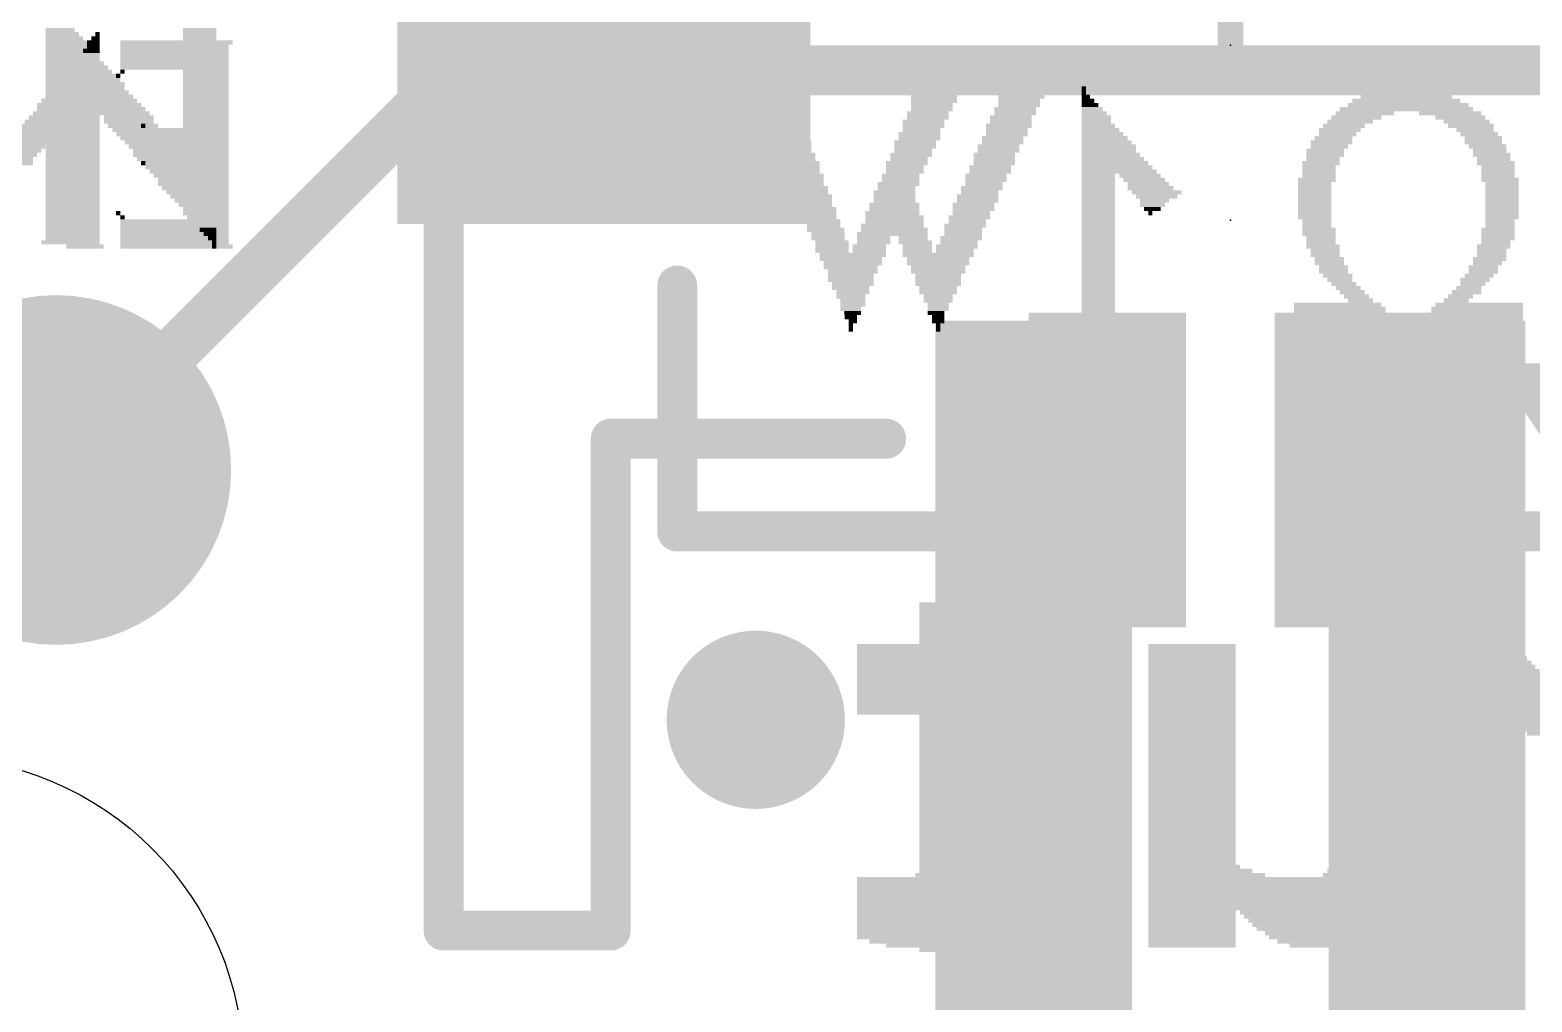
# Model space of a CAD drawing. Extents: x -8.6 to 58.7, y -9 to 29.5.
# Drawn here: x 3.68 to 11.31, y 13.04 to 17.98 of the extents above; entities that cross this region are included whole.
import ezdxf

# ---------------------------------------------------------------- set-up
doc = ezdxf.new("R2010")
doc.units = 0
for name, color, linetype in [('1', 12, 'CONTINUOUS'), ('16', 5, 'CONTINUOUS'), ('17', 110, 'CONTINUOUS'), ('18', 110, 'CONTINUOUS'), ('20', 4, 'CONTINUOUS'), ('200', 132, 'CONTINUOUS'), ('201', 6, 'CONTINUOUS'), ('21', 40, 'CONTINUOUS'), ('23', 53, 'CONTINUOUS'), ('47', 253, 'CONTINUOUS')]:
    doc.layers.add(name, color=color, linetype=linetype)

# ---------------------------------------------------------------- blocks, each defined once
blk = doc.blocks.new('ROUNDP')
at = {"const_width": 0.5}
blk.add_lwpolyline([(0, -0.25, 1), (0, 0.25, 1), (0, -0.25)], format="xyb", dxfattribs=at)
blk = doc.blocks.new('RECT')
blk.add_solid([(-0.5, -0.5), (0.5, -0.5), (-0.5, 0.5), (0.5, 0.5)])
blk = doc.blocks.new('ROUNDV')
at = {"const_width": 0.5}
blk.add_lwpolyline([(0, -0.25, 1), (0, 0.25, 1), (0, -0.25)], format="xyb", dxfattribs=at)

msp = doc.modelspace()

# ---------------------------------------------------------------- linework, layer by layer
at = {"layer": '1', "const_width": 0.4064}
for points in [[(8.779, 15.373), (9.154, 15.748)], [(10.779, 15.373), (10.404, 15.748)], [(8.779, 14.207), (8.779, 15.373)], [(10.779, 14.207), (10.779, 15.373)], [(8.779, 12.462), (8.779, 14.207)], [(10.795, 14.191), (10.779, 14.207)], [(10.795, 12.319), (10.795, 14.191)]]:
    msp.add_lwpolyline(points, dxfattribs=at)
at = {"layer": '1', "const_width": 0.2032}
for points in [[(9.2258, 15.6762, 1), (9.0822, 15.8198)], [(10.4758, 15.8198, 1), (10.3322, 15.6762)], [(8.8806, 15.373, 1), (8.6774, 15.373)], [(8.7072, 15.4448, 1), (8.8508, 15.3012)], [(10.8806, 15.373, 1), (10.6774, 15.373)], [(10.7072, 15.3012, 1), (10.8508, 15.4448)], [(8.8806, 14.207, 1), (8.6774, 14.207)], [(10.8508, 14.2788, 1), (10.7072, 14.1352)], [(10.8966, 14.191, 1), (10.6934, 14.191)], [(10.7232, 14.1192, 1), (10.8668, 14.2628)], [(8.6774, 14.207, 1), (8.8806, 14.207)], [(10.6774, 14.207, 1), (10.8806, 14.207)]]:
    msp.add_lwpolyline(points, format="xyb", dxfattribs=at)
at = {"layer": '16', "const_width": 0.254}
for points in [[(3.81, 15.748), (5.842, 17.78)], [(5.842, 17.78), (19.05, 17.78)]]:
    msp.add_lwpolyline(points, dxfattribs=at)
at = {"layer": '16', "const_width": 0.127}
for points in [[(5.842, 17.8435, 1), (5.842, 17.7165)], [(5.8869, 17.7351, 1), (5.7971, 17.8249)], [(3.7651, 15.7929, 1), (3.8549, 15.7031)]]:
    msp.add_lwpolyline(points, format="xyb", dxfattribs=at)
at = {"layer": '20'}
msp.add_circle((3.175, 12.7), 1.5875, dxfattribs=at)
at = {"layer": '21'}
for points, const_width in [([(5.779, 13.407), (5.779, 17.407)], 0.2032), ([(6.9665, 16.6855), (6.9665, 15.4354)], 0.2032), ([(11.23, 16.226), (11.738, 16.226)], 0.127), ([(11.484, 15.845), (11.23, 16.226)], 0.127), ([(11.2947, 16.129), (11.6733, 16.129)], 0.127), ([(8.029, 15.907), (6.629, 15.907)], 0.2032), ([(6.629, 15.907), (6.629, 13.407)], 0.2032), ([(6.9665, 15.4354), (8.529, 15.4354)], 0.2032), ([(11.029, 15.4354), (12.5915, 15.4354)], 0.2032), ([(6.629, 13.407), (5.779, 13.407)], 0.2032)]:
    msp.add_lwpolyline(points, dxfattribs=dict(at, const_width=const_width))
for points, const_width in [([(5.8298, 17.407, 1), (5.7282, 17.407)], 0.1016), ([(7.0173, 16.6855, 1), (6.9157, 16.6855)], 0.1016), ([(11.2564, 16.2436, 1), (11.2036, 16.2084)], 0.0635), ([(11.23, 16.2577, 1), (11.23, 16.1943)], 0.0635), ([(11.2947, 16.1608, 1), (11.2947, 16.0973)], 0.0635), ([(6.629, 15.9578, 1), (6.629, 15.8562)], 0.1016), ([(6.6798, 15.907, 1), (6.5782, 15.907)], 0.1016), ([(8.029, 15.8562, 1), (8.029, 15.9578)], 0.1016), ([(6.9665, 15.4862, 1), (6.9665, 15.3846)], 0.1016), ([(8.529, 15.3846, 1), (8.529, 15.4862)], 0.1016), ([(11.029, 15.4862, 1), (11.029, 15.3846)], 0.1016), ([(6.9157, 15.4354, 1), (7.0173, 15.4354)], 0.1016), ([(5.779, 13.4578, 1), (5.779, 13.3562)], 0.1016), ([(5.7282, 13.407, 1), (5.8298, 13.407)], 0.1016), ([(6.5782, 13.407, 1), (6.6798, 13.407)], 0.1016), ([(6.629, 13.3562, 1), (6.629, 13.4578)], 0.1016)]:
    msp.add_lwpolyline(points, format="xyb", dxfattribs=dict(at, const_width=const_width))
at = {"layer": '23'}
for p in [(9.779, 17.907), (9.779, 17.018)]:
    msp.add_point(p, dxfattribs=at)
at = {"layer": '47', "const_width": 0.13}
msp.add_lwpolyline([(9.779, 17.907), (9.779, 25.826)], dxfattribs=at)
at = {"layer": '47', "const_width": 0.065}
msp.add_lwpolyline([(9.7465, 17.907, 1), (9.8115, 17.907)], format="xyb", dxfattribs=at)

# ---------------------------------------------------------------- block references
at = {"layer": '1'}
for p, xscale, yscale, rotation in [((6.379, 19.407), 3.4, 1.6, 90), ((6.594, 18.498), 3, 2.1, 270), ((9.154, 15.748), 0.8, 1.6, 180), ((10.404, 15.748), 0.8, 1.6, 180)]:
    msp.add_blockref('RECT', p, dxfattribs=dict(at, xscale=xscale, yscale=yscale, rotation=rotation))
at = {"layer": '1', "yscale": 4.6}
for p in [(8.779, 14.207), (10.779, 14.207)]:
    msp.add_blockref('RECT', p, dxfattribs=at)
at = {"layer": '17', "xscale": 1.778, "yscale": 1.778, "rotation": 270}
msp.add_blockref('ROUNDP', (3.81, 15.748), dxfattribs=at)
msp.add_blockref('ROUNDP', (3.81, 15.748), dxfattribs=at)
at = {"layer": '18', "xscale": 0.9064, "yscale": 0.9064}
msp.add_blockref('ROUNDV', (7.366, 14.478), dxfattribs=at)
msp.add_blockref('ROUNDV', (7.366, 14.478), dxfattribs=at)
at = {"layer": '200', "yscale": 0.0212}
for p, xscale in [((3.8296, 17.9845), 0.1481), ((3.8402, 17.9633), 0.1693), ((3.8508, 17.9422), 0.1904), ((4.5384, 17.9845), 0.1693), ((4.5384, 17.9633), 0.1693), ((4.5384, 17.9422), 0.1693), ((3.8825, 17.8787), 0.2539), ((3.8825, 17.8575), 0.2539), ((3.8614, 17.921), 0.2116), ((3.872, 17.8998), 0.2327), ((4.5384, 17.921), 0.1693), ((4.5384, 17.8998), 0.1693), ((4.5384, 17.8787), 0.1693), ((4.5384, 17.8575), 0.1693), ((3.8931, 17.8364), 0.2751), ((3.9037, 17.8152), 0.2962), ((3.9143, 17.794), 0.3174), ((4.5384, 17.8364), 0.1693), ((4.5384, 17.8152), 0.1693), ((4.5384, 17.794), 0.1693), ((3.9248, 17.7729), 0.3385), ((3.9354, 17.7517), 0.3597), ((3.946, 17.7306), 0.3808), ((3.9566, 17.7094), 0.402), ((4.5384, 17.7729), 0.1693), ((4.5384, 17.7517), 0.1693), ((4.5384, 17.7306), 0.1693), ((4.5384, 17.7094), 0.1693), ((3.8402, 17.6459), 0.1693), ((3.9566, 17.6883), 0.402), ((3.9672, 17.6671), 0.4232), ((4.073, 17.6459), 0.2539), ((4.5384, 17.6883), 0.1693), ((4.5384, 17.6671), 0.1693), ((4.5384, 17.6459), 0.1693), ((3.8402, 17.6248), 0.1693), ((3.8402, 17.6036), 0.1693), ((3.8402, 17.5825), 0.1693), ((3.8402, 17.5613), 0.1693), ((4.0941, 17.6248), 0.2539), ((4.1153, 17.6036), 0.2539), ((4.1364, 17.5825), 0.2539), ((4.1576, 17.5613), 0.2539), ((4.5384, 17.6248), 0.1693), ((4.5384, 17.6036), 0.1693), ((4.5384, 17.5825), 0.1693), ((4.5384, 17.5613), 0.1693), ((3.8402, 17.5401), 0.1693), ((3.8402, 17.519), 0.1693), ((3.8402, 17.4978), 0.1693), ((3.8402, 17.4767), 0.1693), ((4.1787, 17.5401), 0.2539), ((4.1787, 17.519), 0.2539), ((4.1999, 17.4978), 0.2539), ((4.2211, 17.4767), 0.2539), ((4.5384, 17.5401), 0.1693), ((4.5384, 17.519), 0.1693), ((4.5384, 17.4978), 0.1693), ((4.5384, 17.4767), 0.1693), ((3.8402, 17.4555), 0.1693), ((3.8402, 17.4344), 0.1693), ((3.8402, 17.4132), 0.1693), ((4.2422, 17.4555), 0.2539), ((4.2634, 17.4344), 0.2539), ((4.2845, 17.4132), 0.2539), ((4.5384, 17.4555), 0.1693), ((4.5384, 17.4344), 0.1693), ((4.5384, 17.4132), 0.1693), ((3.8402, 17.392), 0.1693), ((3.8402, 17.3709), 0.1693), ((3.8402, 17.3497), 0.1693), ((3.8402, 17.3286), 0.1693), ((4.3057, 17.392), 0.2539), ((4.4115, 17.3497), 0.4232), ((4.3163, 17.3709), 0.2327), ((4.4221, 17.3286), 0.402), ((4.5384, 17.392), 0.1693), ((4.5384, 17.3709), 0.1693), ((3.8402, 17.3074), 0.1693), ((3.8402, 17.2862), 0.1693), ((3.8402, 17.2651), 0.1693), ((4.4326, 17.3074), 0.3808), ((4.4432, 17.2862), 0.3597), ((4.4538, 17.2651), 0.3385), ((3.8402, 17.2439), 0.1693), ((3.8402, 17.2228), 0.1693), ((3.8402, 17.2016), 0.1693), ((3.8402, 17.1805), 0.1693), ((4.4644, 17.2439), 0.3174), ((4.475, 17.2228), 0.2962), ((4.475, 17.2016), 0.2962), ((4.4855, 17.1805), 0.2751), ((3.8402, 17.1593), 0.1693), ((3.8402, 17.1381), 0.1693), ((3.8402, 17.117), 0.1693), ((3.8402, 17.0958), 0.1693), ((4.4961, 17.1593), 0.2539), ((4.5067, 17.1381), 0.2327), ((4.5173, 17.117), 0.2116), ((4.5279, 17.0958), 0.1904), ((3.8402, 17.0747), 0.1693), ((3.8402, 17.0535), 0.1693), ((3.8402, 17.0324), 0.1693), ((4.5384, 17.0747), 0.1693), ((4.5384, 17.0535), 0.1693), ((4.549, 17.0324), 0.1481), ((3.8402, 17.0112), 0.1693), ((3.8402, 16.99), 0.1693), ((3.8402, 16.9689), 0.1693), ((3.8402, 16.9477), 0.1693), ((4.5596, 17.0112), 0.1269), ((4.5702, 16.99), 0.1058), ((4.5808, 16.9689), 0.0846), ((4.5913, 16.9477), 0.0635), ((3.8508, 16.9054), 0.2327), ((3.8402, 16.9266), 0.1693), ((4.6019, 16.9266), 0.0423), ((4.6125, 16.9054), 0.0212), ((4.6125, 16.8842), 0.0212)]:
    msp.add_blockref('RECT', p, dxfattribs=dict(at, xscale=xscale))
at = {"layer": '201', "yscale": 0.0212, "rotation": 180}
for p, xscale in [((4.0086, 17.9422), 0.0423), ((4.0192, 17.9633), 0.0212), ((3.9769, 17.8575), 0.1058), ((3.9875, 17.8787), 0.0846), ((3.9981, 17.921), 0.0635), ((3.9981, 17.8998), 0.0635), ((4.4212, 17.921), 0.5713), ((4.4106, 17.8998), 0.5501), ((4.4106, 17.8787), 0.5501), ((4.4106, 17.8575), 0.5501), ((3.9557, 17.8152), 0.1481), ((3.9557, 17.794), 0.1481), ((3.9663, 17.8364), 0.127), ((4.4106, 17.8364), 0.5501), ((4.4106, 17.8152), 0.5501), ((4.4106, 17.794), 0.5501), ((3.9134, 17.7094), 0.2327), ((3.924, 17.7306), 0.2116), ((3.9346, 17.7517), 0.1904), ((3.9452, 17.7729), 0.1693), ((4.125, 17.7517), 0.0212), ((4.1462, 17.7729), 0.0212), ((4.6117, 17.7729), 0.1481), ((4.6117, 17.7517), 0.1481), ((4.6117, 17.7306), 0.1481), ((4.6117, 17.7094), 0.1481), ((3.8923, 17.6459), 0.2751), ((3.9029, 17.6671), 0.2539), ((3.9134, 17.6883), 0.2327), ((4.6117, 17.6883), 0.1481), ((4.6117, 17.6671), 0.1481), ((4.6117, 17.6459), 0.1481), ((7.4468, 17.6671), 0.2751), ((7.4469, 17.6459), 0.2327), ((8.2826, 17.6671), 0.2962), ((8.272, 17.6459), 0.2327), ((8.7163, 17.6671), 0.2751), ((8.7163, 17.6459), 0.2327), ((9.0337, 17.6883), 0.0212), ((9.0337, 17.6671), 0.0212), ((9.0443, 17.6459), 0.0423), ((10.6735, 17.6459), 0.4655), ((10.6735, 17.6671), 0.3385), ((10.6841, 17.6883), 0.1058), ((3.8605, 17.5613), 0.3385), ((3.8711, 17.6036), 0.3174), ((3.8711, 17.5825), 0.3174), ((3.8817, 17.6248), 0.2962), ((4.6117, 17.6248), 0.1481), ((4.6117, 17.6036), 0.1481), ((4.6117, 17.5825), 0.1481), ((4.6117, 17.5613), 0.1481), ((7.4574, 17.6248), 0.2116), ((7.4574, 17.6036), 0.2116), ((7.4786, 17.5825), 0.2116), ((7.4786, 17.5613), 0.2116), ((8.2403, 17.5613), 0.2116), ((8.272, 17.6248), 0.2327), ((8.2614, 17.6036), 0.2116), ((8.2614, 17.5825), 0.2116), ((8.6846, 17.5825), 0.2116), ((8.6846, 17.5613), 0.2116), ((8.7058, 17.6248), 0.2116), ((8.7058, 17.6036), 0.2116), ((9.0549, 17.6248), 0.0635), ((9.076, 17.5825), 0.1058), ((9.0866, 17.5613), 0.127), ((9.0655, 17.6036), 0.0846), ((10.4619, 17.5613), 0.2962), ((10.6735, 17.5825), 0.6771), ((10.6841, 17.6036), 0.6136), ((10.6735, 17.6248), 0.5501), ((10.8956, 17.5613), 0.3174), ((3.7124, 17.4767), 0.2116), ((3.7336, 17.4978), 0.2116), ((3.7547, 17.519), 0.2116), ((3.7653, 17.5401), 0.1904), ((3.9557, 17.5401), 0.1481), ((3.9557, 17.519), 0.1481), ((3.9557, 17.4978), 0.1481), ((3.9557, 17.4767), 0.1481), ((4.252, 17.4978), 0.0212), ((4.4741, 17.4767), 0.4232), ((4.6117, 17.5401), 0.1481), ((4.6117, 17.519), 0.1481), ((4.6117, 17.4978), 0.1481), ((7.4997, 17.519), 0.2116), ((7.4892, 17.5401), 0.1904), ((7.5103, 17.4978), 0.1904), ((7.5209, 17.4767), 0.2116), ((8.2191, 17.519), 0.2116), ((8.2191, 17.4978), 0.2116), ((8.2085, 17.4767), 0.1904), ((8.2403, 17.5401), 0.2116), ((8.6423, 17.4767), 0.2116), ((8.6529, 17.4978), 0.2327), ((8.6634, 17.5401), 0.2116), ((8.6634, 17.519), 0.2116), ((9.1078, 17.4978), 0.1693), ((9.1183, 17.4767), 0.1904), ((9.0972, 17.5401), 0.1481), ((9.0972, 17.519), 0.1481), ((10.3349, 17.4767), 0.2116), ((10.3561, 17.4978), 0.2116), ((10.3878, 17.519), 0.2327), ((10.4196, 17.5401), 0.2539), ((10.9485, 17.5401), 0.2539), ((10.9803, 17.519), 0.2327), ((11.0014, 17.4978), 0.2327), ((11.0226, 17.4767), 0.1904), ((3.6701, 17.4132), 0.2116), ((3.6807, 17.4344), 0.1904), ((3.7018, 17.4555), 0.1904), ((3.9557, 17.4555), 0.1481), ((3.9557, 17.4344), 0.1481), ((3.9557, 17.4132), 0.1481), ((4.4741, 17.4555), 0.4232), ((4.4741, 17.4344), 0.4232), ((4.4741, 17.4132), 0.4232), ((7.5315, 17.4555), 0.1904), ((7.5315, 17.4344), 0.1904), ((7.5421, 17.4132), 0.2116), ((8.1768, 17.4132), 0.2116), ((8.198, 17.4555), 0.2116), ((8.198, 17.4344), 0.2116), ((8.6211, 17.4344), 0.2116), ((8.6211, 17.4132), 0.2116), ((8.6423, 17.4555), 0.2116), ((9.1289, 17.4555), 0.2116), ((9.1395, 17.4344), 0.2327), ((9.1501, 17.4132), 0.2539), ((10.2926, 17.4132), 0.2116), ((10.3032, 17.4344), 0.1904), ((10.3244, 17.4555), 0.1904), ((11.0437, 17.4555), 0.1904), ((11.0649, 17.4344), 0.1904), ((11.0649, 17.4132), 0.1904), ((3.5961, 17.3286), 0.1904), ((3.6278, 17.3709), 0.2116), ((3.6172, 17.3497), 0.1904), ((3.649, 17.392), 0.2116), ((3.9557, 17.392), 0.1481), ((3.9557, 17.3709), 0.1481), ((3.9557, 17.3497), 0.1481), ((3.9557, 17.3286), 0.1481), ((4.4741, 17.392), 0.4232), ((4.4741, 17.3709), 0.4232), ((4.4741, 17.3497), 0.4232), ((4.4741, 17.3286), 0.4232), ((7.5526, 17.392), 0.1904), ((7.5526, 17.3709), 0.1904), ((7.5738, 17.3497), 0.1904), ((7.5738, 17.3286), 0.1904), ((8.1556, 17.3497), 0.2116), ((8.1451, 17.3286), 0.1904), ((8.1768, 17.392), 0.2116), ((8.1662, 17.3709), 0.1904), ((8.5788, 17.3497), 0.2116), ((8.5788, 17.3286), 0.2116), ((8.6, 17.392), 0.2116), ((8.6, 17.3709), 0.2116), ((9.1712, 17.3497), 0.2962), ((9.1818, 17.3286), 0.3174), ((9.1607, 17.392), 0.2751), ((9.1607, 17.3709), 0.2751), ((10.2503, 17.3286), 0.1693), ((10.2609, 17.3709), 0.1904), ((10.2609, 17.3497), 0.1904), ((10.282, 17.392), 0.1904), ((11.0861, 17.392), 0.1904), ((11.0966, 17.3709), 0.1693), ((11.1072, 17.3497), 0.1904), ((11.1178, 17.3286), 0.1693), ((3.5855, 17.3074), 0.2116), ((3.9557, 17.3074), 0.1481), ((3.9557, 17.2862), 0.1481), ((3.9557, 17.2651), 0.1481), ((4.252, 17.3074), 0.0212), ((4.6117, 17.3074), 0.1481), ((4.6117, 17.2862), 0.1481), ((4.6117, 17.2651), 0.1481), ((7.5844, 17.3074), 0.2116), ((7.595, 17.2862), 0.1904), ((7.595, 17.2651), 0.1904), ((8.1345, 17.3074), 0.2116), ((8.1239, 17.2862), 0.1904), ((8.1239, 17.2651), 0.1904), ((8.5577, 17.2862), 0.2116), ((8.5577, 17.2651), 0.2116), ((8.5788, 17.3074), 0.2116), ((9.1924, 17.3074), 0.3385), ((9.203, 17.2862), 0.3597), ((9.2136, 17.2651), 0.3808), ((10.2397, 17.3074), 0.1904), ((10.2292, 17.2862), 0.1693), ((10.2292, 17.2651), 0.1693), ((11.1284, 17.3074), 0.1904), ((11.139, 17.2862), 0.1693), ((11.139, 17.2651), 0.1693), ((3.9557, 17.2439), 0.1481), ((3.9557, 17.2228), 0.1481), ((3.9557, 17.2016), 0.1481), ((3.9557, 17.1805), 0.1481), ((4.6117, 17.2439), 0.1481), ((4.6117, 17.2228), 0.1481), ((4.6117, 17.2016), 0.1481), ((4.6117, 17.1805), 0.1481), ((7.6161, 17.2439), 0.1904), ((7.6161, 17.2228), 0.1904), ((7.6267, 17.2016), 0.1693), ((7.6373, 17.1805), 0.1904), ((8.0922, 17.2016), 0.2116), ((8.0816, 17.1805), 0.1904), ((8.1028, 17.2439), 0.1904), ((8.1028, 17.2228), 0.1904), ((8.5153, 17.1805), 0.2116), ((8.5365, 17.2439), 0.2116), ((8.5365, 17.2228), 0.2116), ((8.5259, 17.2016), 0.1904), ((9.1078, 17.2439), 0.1693), ((9.1078, 17.2228), 0.1693), ((9.1078, 17.2016), 0.1693), ((9.1078, 17.1805), 0.1693), ((9.3194, 17.2439), 0.2116), ((9.3405, 17.2228), 0.2116), ((9.3722, 17.1805), 0.2327), ((9.3617, 17.2016), 0.2116), ((10.2186, 17.2228), 0.1904), ((10.208, 17.2016), 0.1693), ((10.208, 17.1805), 0.1693), ((10.2292, 17.2439), 0.1693), ((11.139, 17.2439), 0.1693), ((11.1495, 17.2228), 0.1904), ((11.1601, 17.2016), 0.1693), ((11.1601, 17.1805), 0.1693), ((3.9557, 17.1593), 0.1481), ((3.9557, 17.1381), 0.1481), ((3.9557, 17.117), 0.1481), ((3.9557, 17.0958), 0.1481), ((4.6117, 17.1593), 0.1481), ((4.6117, 17.1381), 0.1481), ((4.6117, 17.117), 0.1481), ((4.6117, 17.0958), 0.1481), ((7.6373, 17.1593), 0.1904), ((7.6584, 17.1381), 0.1904), ((7.6584, 17.117), 0.1904), ((7.669, 17.0958), 0.1693), ((8.071, 17.0958), 0.2539), ((8.071, 17.1593), 0.2116), ((8.071, 17.1381), 0.2116), ((8.071, 17.117), 0.2116), ((8.473, 17.0958), 0.2116), ((8.4942, 17.1381), 0.2116), ((8.4942, 17.117), 0.2116), ((8.5048, 17.1593), 0.1904), ((9.1078, 17.1593), 0.1693), ((9.1078, 17.1381), 0.1693), ((9.1078, 17.117), 0.1693), ((9.1078, 17.0958), 0.1693), ((9.404, 17.1593), 0.2539), ((9.404, 17.1381), 0.2116), ((9.3934, 17.117), 0.1481), ((9.3828, 17.0958), 0.1269), ((10.208, 17.1593), 0.1693), ((10.208, 17.1381), 0.1693), ((10.208, 17.117), 0.1693), ((10.208, 17.0958), 0.1693), ((11.1601, 17.1593), 0.1693), ((11.1601, 17.1381), 0.1693), ((11.1601, 17.117), 0.1693), ((11.1601, 17.0958), 0.1693), ((3.9557, 17.0747), 0.1481), ((3.9557, 17.0535), 0.1481), ((3.9557, 17.0324), 0.1481), ((4.125, 17.0535), 0.0212), ((4.1462, 17.0324), 0.0212), ((4.6117, 17.0747), 0.1481), ((4.6117, 17.0535), 0.1481), ((4.6117, 17.0324), 0.1481), ((7.6796, 17.0747), 0.1904), ((7.6902, 17.0535), 0.1693), ((7.6902, 17.0324), 0.1693), ((8.0604, 17.0535), 0.2751), ((8.071, 17.0324), 0.2962), ((8.071, 17.0747), 0.2539), ((8.4519, 17.0324), 0.2116), ((8.473, 17.0747), 0.2116), ((8.4624, 17.0535), 0.1904), ((9.1078, 17.0747), 0.1693), ((9.1078, 17.0535), 0.1693), ((9.1078, 17.0324), 0.1693), ((9.3828, 17.0747), 0.0846), ((9.3722, 17.0535), 0.0212), ((10.208, 17.0747), 0.1693), ((10.208, 17.0535), 0.1693), ((10.208, 17.0324), 0.1693), ((11.1601, 17.0747), 0.1693), ((11.1601, 17.0535), 0.1693), ((11.1601, 17.0324), 0.1693), ((3.9557, 17.0112), 0.1481), ((3.9557, 16.99), 0.1481), ((3.9557, 16.9689), 0.1481), ((3.9557, 16.9477), 0.1481), ((4.4106, 17.0112), 0.5501), ((4.4106, 16.99), 0.5501), ((4.4106, 16.9689), 0.5501), ((4.4106, 16.9477), 0.5501), ((7.7007, 17.0112), 0.1904), ((7.7113, 16.99), 0.1693), ((7.7219, 16.9689), 0.1904), ((7.7325, 16.9477), 0.1693), ((8.0604, 16.9477), 0.3597), ((8.0604, 16.99), 0.3174), ((8.071, 16.9689), 0.3385), ((8.071, 17.0112), 0.2962), ((8.4307, 16.99), 0.2116), ((8.4201, 16.9689), 0.1904), ((8.4201, 16.9477), 0.1904), ((8.4413, 17.0112), 0.1904), ((9.1078, 17.0112), 0.1693), ((9.1078, 16.99), 0.1693), ((9.1078, 16.9689), 0.1693), ((9.1078, 16.9477), 0.1693), ((10.2186, 17.0112), 0.1481), ((10.2186, 16.99), 0.1481), ((10.2292, 16.9689), 0.1693), ((10.2292, 16.9477), 0.1693), ((11.139, 16.9689), 0.1693), ((11.139, 16.9477), 0.1693), ((11.1495, 17.0112), 0.1481), ((11.1495, 16.99), 0.1481), ((3.9557, 16.8842), 0.1904), ((3.9557, 16.9266), 0.1481), ((3.9557, 16.9054), 0.1481), ((4.4106, 16.9266), 0.5501), ((4.4106, 16.9054), 0.5501), ((4.4212, 16.8842), 0.5713), ((7.7325, 16.9266), 0.1693), ((7.7536, 16.9054), 0.1693), ((7.7536, 16.8842), 0.1693), ((7.9441, 16.8842), 0.1693), ((7.9652, 16.9266), 0.1693), ((7.9652, 16.9054), 0.1693), ((8.1662, 16.9266), 0.1481), ((8.1768, 16.9054), 0.1693), ((8.1874, 16.8842), 0.1481), ((8.3884, 16.8842), 0.2116), ((8.4095, 16.9266), 0.2116), ((8.399, 16.9054), 0.1904), ((9.1078, 16.9266), 0.1693), ((9.1078, 16.9054), 0.1693), ((9.1078, 16.8842), 0.1693), ((10.2397, 16.9266), 0.1481), ((10.2397, 16.9054), 0.1481), ((10.2503, 16.8842), 0.1693), ((11.1178, 16.8842), 0.1693), ((11.139, 16.9266), 0.1693), ((11.1284, 16.9054), 0.1481), ((7.7536, 16.8631), 0.1693), ((7.8594, 16.8419), 0.3385), ((7.8489, 16.8208), 0.3174), ((7.8594, 16.7996), 0.2962), ((7.9441, 16.8631), 0.1693), ((8.1874, 16.8631), 0.1481), ((8.2932, 16.8419), 0.3597), ((8.2932, 16.8208), 0.3174), ((8.2932, 16.7996), 0.3174), ((8.3778, 16.8631), 0.1904), ((9.1078, 16.8631), 0.1693), ((9.1078, 16.8419), 0.1693), ((9.1078, 16.8208), 0.1693), ((9.1078, 16.7996), 0.1693), ((10.2609, 16.8631), 0.1481), ((10.2609, 16.8419), 0.1481), ((10.282, 16.8208), 0.1481), ((10.282, 16.7996), 0.1481), ((11.0966, 16.8208), 0.1693), ((11.0861, 16.7996), 0.1481), ((11.1072, 16.8631), 0.1481), ((11.1072, 16.8419), 0.1481), ((7.8489, 16.7785), 0.2751), ((7.8594, 16.7573), 0.2539), ((7.8489, 16.7361), 0.2327), ((7.8489, 16.715), 0.2327), ((8.2932, 16.7785), 0.2751), ((8.2932, 16.7573), 0.2751), ((8.2932, 16.7361), 0.2327), ((8.2932, 16.715), 0.2327), ((9.1078, 16.7785), 0.1693), ((9.1078, 16.7573), 0.1693), ((9.1078, 16.7361), 0.1693), ((9.1078, 16.715), 0.1693), ((10.3032, 16.7785), 0.1481), ((10.3032, 16.7573), 0.1481), ((10.3244, 16.7361), 0.1481), ((10.3349, 16.715), 0.1269), ((11.0226, 16.715), 0.1481), ((11.0437, 16.7361), 0.1481), ((11.0649, 16.7785), 0.1481), ((11.0649, 16.7573), 0.1481), ((7.8594, 16.6938), 0.2116), ((7.8489, 16.6727), 0.1904), ((7.8594, 16.6515), 0.1693), ((8.2932, 16.6938), 0.2327), ((8.2932, 16.6727), 0.1904), ((8.2932, 16.6515), 0.1904), ((9.1078, 16.6938), 0.1693), ((9.1078, 16.6727), 0.1693), ((9.1078, 16.6515), 0.1693), ((10.3561, 16.6938), 0.127), ((10.3773, 16.6727), 0.127), ((10.3984, 16.6515), 0.1269), ((10.9803, 16.6515), 0.1481), ((10.9908, 16.6727), 0.127), ((11.012, 16.6938), 0.1269), ((7.8489, 16.6303), 0.1481), ((7.8594, 16.6092), 0.1269), ((7.8594, 16.588), 0.1269), ((7.8489, 16.5669), 0.1058), ((8.2932, 16.6303), 0.1481), ((8.2932, 16.6092), 0.1481), ((8.2932, 16.588), 0.1058), ((8.2932, 16.5669), 0.1058), ((9.1078, 16.6303), 0.1693), ((9.1078, 16.6092), 0.1693), ((9.1078, 16.588), 0.1693), ((9.1078, 16.5669), 0.1693), ((10.3349, 16.5669), 0.4655), ((10.3244, 16.588), 0.4443), ((10.4196, 16.6303), 0.127), ((10.4407, 16.6092), 0.127), ((11.0332, 16.5669), 0.4655), ((11.0437, 16.588), 0.4443), ((10.9274, 16.6092), 0.127), ((10.9485, 16.6303), 0.127), ((7.8594, 16.5457), 0.0846), ((7.8489, 16.5246), 0.0635), ((7.8594, 16.5034), 0.0423), ((7.8489, 16.4822), 0.0212), ((8.2826, 16.5457), 0.0846), ((8.2932, 16.5246), 0.0635), ((8.2932, 16.5034), 0.0635), ((8.2932, 16.4822), 0.0212), ((9.1078, 16.4822), 0.2539), ((9.1078, 16.5457), 0.1693), ((9.1078, 16.5246), 0.1693), ((9.1078, 16.5034), 0.1693), ((10.3349, 16.5457), 0.4655), ((10.3349, 16.5246), 0.4655), ((10.3349, 16.5034), 0.4655), ((10.3349, 16.4822), 0.4655), ((11.0332, 16.5457), 0.4655), ((11.0332, 16.5246), 0.4655), ((11.0332, 16.5034), 0.4655), ((11.0332, 16.4822), 0.4655), ((7.8489, 16.4611), 0.0212), ((8.2932, 16.4611), 0.0212), ((9.0126, 15.382), 0.4443), ((9.0126, 15.3609), 0.4443), ((9.0126, 15.3397), 0.4443), ((9.0126, 15.3185), 0.4443), ((9.0126, 15.2974), 0.4443), ((9.0126, 15.2762), 0.4443), ((9.0126, 15.2551), 0.4443), ((9.0126, 15.2339), 0.4443), ((9.0126, 15.2127), 0.4443), ((9.0126, 15.1916), 0.4443), ((9.0126, 15.1704), 0.4443), ((9.0126, 15.1493), 0.4443), ((9.0126, 15.1281), 0.4443), ((8.4201, 15.0646), 0.4443), ((8.4201, 15.0435), 0.4443), ((9.0126, 15.107), 0.4443), ((9.0126, 15.0858), 0.4443), ((9.0126, 15.0646), 0.4443), ((8.4201, 15.0223), 0.4443), ((8.4201, 15.0012), 0.4443), ((8.4201, 14.98), 0.4443), ((8.4201, 14.9588), 0.4443), ((8.4201, 14.9377), 0.4443), ((8.4201, 14.9165), 0.4443), ((8.4201, 14.8954), 0.4443), ((8.2614, 14.8531), 0.7617), ((8.2614, 14.8319), 0.7617), ((8.2614, 14.8107), 0.7617), ((8.4201, 14.8742), 0.4443), ((9.0126, 14.8531), 0.4443), ((9.0126, 14.8319), 0.4443), ((9.0126, 14.8107), 0.4443), ((9.5838, 14.8531), 0.4443), ((9.5838, 14.8319), 0.4443), ((9.5838, 14.8107), 0.4443), ((10.5359, 14.8531), 0.4443), ((10.5359, 14.8319), 0.4443), ((10.5359, 14.8107), 0.4443), ((11.0437, 14.8531), 0.2751), ((11.0649, 14.8319), 0.3174), ((11.0755, 14.8107), 0.3385), ((8.2614, 14.7896), 0.7617), ((8.2614, 14.7684), 0.7617), ((8.2614, 14.7473), 0.7617), ((8.2614, 14.7261), 0.7617), ((9.0126, 14.7896), 0.4443), ((9.0126, 14.7684), 0.4443), ((9.0126, 14.7473), 0.4443), ((9.0126, 14.7261), 0.4443), ((9.5838, 14.7896), 0.4443), ((9.5838, 14.7684), 0.4443), ((9.5838, 14.7473), 0.4443), ((9.5838, 14.7261), 0.4443), ((10.5359, 14.7896), 0.4443), ((10.5359, 14.7684), 0.4443), ((10.5359, 14.7473), 0.4443), ((10.5359, 14.7261), 0.4443), ((11.0966, 14.7896), 0.3809), ((11.1072, 14.7684), 0.402), ((11.1178, 14.7473), 0.4232), ((11.1284, 14.7261), 0.4443), ((8.2614, 14.7049), 0.7617), ((8.2614, 14.6838), 0.7617), ((8.2614, 14.6626), 0.7617), ((9.0126, 14.7049), 0.4443), ((9.0126, 14.6838), 0.4443), ((9.0126, 14.6626), 0.4443), ((9.5838, 14.7049), 0.4443), ((9.5838, 14.6838), 0.4443), ((9.5838, 14.6626), 0.4443), ((10.5359, 14.7049), 0.4443), ((10.5359, 14.6838), 0.4443), ((10.5359, 14.6626), 0.4443), ((11.139, 14.7049), 0.4655), ((11.1495, 14.6838), 0.4866), ((11.3823, 14.6626), 0.9521), ((8.2614, 14.6415), 0.7617), ((8.2614, 14.6203), 0.7617), ((8.2614, 14.5992), 0.7617), ((8.2614, 14.578), 0.7617), ((9.0126, 14.6415), 0.4443), ((9.0126, 14.6203), 0.4443), ((9.0126, 14.5992), 0.4443), ((9.0126, 14.578), 0.4443), ((9.5838, 14.6415), 0.4443), ((9.5838, 14.6203), 0.4443), ((9.5838, 14.5992), 0.4443), ((9.5838, 14.578), 0.4443), ((10.5359, 14.6415), 0.4443), ((10.5359, 14.6203), 0.4443), ((10.5359, 14.5992), 0.4443), ((10.5359, 14.578), 0.4443), ((11.3823, 14.6415), 0.9521), ((11.3823, 14.6203), 0.9521), ((11.3823, 14.5992), 0.9521), ((11.3823, 14.578), 0.9521), ((8.2614, 14.5568), 0.7617), ((8.2614, 14.5357), 0.7617), ((8.2614, 14.5145), 0.7617), ((9.0126, 14.5568), 0.4443), ((9.0126, 14.5357), 0.4443), ((9.0126, 14.5145), 0.4443), ((9.5838, 14.5568), 0.4443), ((9.5838, 14.5357), 0.4443), ((9.5838, 14.5145), 0.4443), ((10.5359, 14.5568), 0.4443), ((10.5359, 14.5357), 0.4443), ((10.5359, 14.5145), 0.4443), ((11.3823, 14.5568), 0.9521), ((11.3823, 14.5357), 0.9521), ((11.3823, 14.5145), 0.9521), ((8.4201, 14.4934), 0.4443), ((8.4201, 14.4722), 0.4443), ((8.4201, 14.4511), 0.4443), ((8.4201, 14.4299), 0.4443), ((9.0126, 14.4934), 0.4443), ((9.0126, 14.4722), 0.4443), ((9.0126, 14.4511), 0.4443), ((9.0126, 14.4299), 0.4443), ((9.5838, 14.4934), 0.4443), ((9.5838, 14.4722), 0.4443), ((9.5838, 14.4511), 0.4443), ((9.5838, 14.4299), 0.4443), ((10.5359, 14.4934), 0.4443), ((10.5359, 14.4722), 0.4443), ((10.5359, 14.4511), 0.4443), ((10.5359, 14.4299), 0.4443), ((11.3823, 14.4934), 0.9521), ((11.3823, 14.4722), 0.9521), ((11.3823, 14.4511), 0.9521), ((11.3823, 14.4299), 0.9521), ((8.4201, 14.4087), 0.4443), ((8.4201, 14.3876), 0.4443), ((8.4201, 14.3664), 0.4443), ((8.4201, 14.3453), 0.4443), ((9.0126, 14.4087), 0.4443), ((9.0126, 14.3876), 0.4443), ((9.0126, 14.3664), 0.4443), ((9.0126, 14.3453), 0.4443), ((9.5838, 14.4087), 0.4443), ((9.5838, 14.3876), 0.4443), ((9.5838, 14.3664), 0.4443), ((9.5838, 14.3453), 0.4443), ((10.5359, 14.4087), 0.4443), ((10.5359, 14.3876), 0.4443), ((10.5359, 14.3664), 0.4443), ((10.5359, 14.3453), 0.4443), ((11.5727, 14.4087), 0.5713), ((8.4201, 14.3241), 0.4443), ((8.4201, 14.3029), 0.4443), ((8.4201, 14.2818), 0.4443), ((9.0126, 14.3241), 0.4443), ((9.0126, 14.3029), 0.4443), ((9.0126, 14.2818), 0.4443), ((9.5838, 14.3241), 0.4443), ((9.5838, 14.3029), 0.4443), ((9.5838, 14.2818), 0.4443), ((10.5359, 14.3241), 0.4443), ((10.5359, 14.3029), 0.4443), ((10.5359, 14.2818), 0.4443), ((8.4201, 14.2606), 0.4443), ((8.4201, 14.2395), 0.4443), ((8.4201, 14.2183), 0.4443), ((8.4201, 14.1972), 0.4443), ((9.0126, 14.2606), 0.4443), ((9.0126, 14.2395), 0.4443), ((9.0126, 14.2183), 0.4443), ((9.0126, 14.1972), 0.4443), ((9.5838, 14.2606), 0.4443), ((9.5838, 14.2395), 0.4443), ((9.5838, 14.2183), 0.4443), ((9.5838, 14.1972), 0.4443), ((10.5359, 14.2606), 0.4443), ((10.5359, 14.2395), 0.4443), ((10.5359, 14.2183), 0.4443), ((10.5359, 14.1972), 0.4443), ((8.4201, 14.176), 0.4443), ((8.4201, 14.1548), 0.4443), ((8.4201, 14.1337), 0.4443), ((9.0126, 14.176), 0.4443), ((9.0126, 14.1548), 0.4443), ((9.0126, 14.1337), 0.4443), ((9.5838, 14.176), 0.4443), ((9.5838, 14.1548), 0.4443), ((9.5838, 14.1337), 0.4443), ((10.5359, 14.176), 0.4443), ((10.5359, 14.1548), 0.4443), ((10.5359, 14.1337), 0.4443), ((8.4201, 14.1125), 0.4443), ((8.4201, 14.0914), 0.4443), ((8.4201, 14.0702), 0.4443), ((8.4201, 14.049), 0.4443), ((9.0126, 14.1125), 0.4443), ((9.0126, 14.0914), 0.4443), ((9.0126, 14.0702), 0.4443), ((9.0126, 14.049), 0.4443), ((9.5838, 14.1125), 0.4443), ((9.5838, 14.0914), 0.4443), ((9.5838, 14.0702), 0.4443), ((9.5838, 14.049), 0.4443), ((10.5359, 14.1125), 0.4443), ((10.5359, 14.0914), 0.4443), ((10.5359, 14.0702), 0.4443), ((10.5359, 14.049), 0.4443), ((8.4201, 14.0279), 0.4443), ((8.4201, 14.0067), 0.4443), ((8.4201, 13.9856), 0.4443), ((8.4201, 13.9644), 0.4443), ((9.0126, 14.0279), 0.4443), ((9.0126, 14.0067), 0.4443), ((9.0126, 13.9856), 0.4443), ((9.0126, 13.9644), 0.4443), ((9.5838, 14.0279), 0.4443), ((9.5838, 14.0067), 0.4443), ((9.5838, 13.9856), 0.4443), ((9.5838, 13.9644), 0.4443), ((10.5359, 14.0279), 0.4443), ((10.5359, 14.0067), 0.4443), ((10.5359, 13.9856), 0.4443), ((10.5359, 13.9644), 0.4443), ((8.4201, 13.9433), 0.4443), ((8.4201, 13.9221), 0.4443), ((8.4201, 13.9009), 0.4443), ((9.0126, 13.9433), 0.4443), ((9.0126, 13.9221), 0.4443), ((9.0126, 13.9009), 0.4443), ((9.5838, 13.9433), 0.4443), ((9.5838, 13.9221), 0.4443), ((9.5838, 13.9009), 0.4443), ((10.5359, 13.9433), 0.4443), ((10.5359, 13.9221), 0.4443), ((10.5359, 13.9009), 0.4443), ((8.4201, 13.8798), 0.4443), ((8.4201, 13.8586), 0.4443), ((8.4201, 13.8375), 0.4443), ((8.4201, 13.8163), 0.4443), ((9.0126, 13.8798), 0.4443), ((9.0126, 13.8586), 0.4443), ((9.0126, 13.8375), 0.4443), ((9.0126, 13.8163), 0.4443), ((9.5838, 13.8798), 0.4443), ((9.5838, 13.8586), 0.4443), ((9.5838, 13.8375), 0.4443), ((9.5838, 13.8163), 0.4443), ((10.5359, 13.8798), 0.4443), ((10.5359, 13.8586), 0.4443), ((10.5359, 13.8375), 0.4443), ((10.5359, 13.8163), 0.4443), ((8.4201, 13.7951), 0.4443), ((8.4201, 13.774), 0.4443), ((8.4201, 13.7528), 0.4443), ((9.0126, 13.7951), 0.4443), ((9.0126, 13.774), 0.4443), ((9.0126, 13.7528), 0.4443), ((9.5838, 13.7951), 0.4443), ((9.5838, 13.774), 0.4443), ((9.5838, 13.7528), 0.4443), ((10.5254, 13.7528), 0.4655), ((10.5359, 13.7951), 0.4443), ((10.5359, 13.774), 0.4443), ((8.2614, 13.6682), 0.7617), ((8.4095, 13.6894), 0.4655), ((8.4201, 13.7317), 0.4443), ((8.4201, 13.7105), 0.4443), ((9.0126, 13.7317), 0.4443), ((9.0126, 13.7105), 0.4443), ((9.0126, 13.6894), 0.4443), ((9.0126, 13.6682), 0.4443), ((9.6261, 13.7105), 0.529), ((9.5944, 13.7317), 0.4655), ((9.6579, 13.6894), 0.5924), ((10.0599, 13.6682), 1.3964), ((10.5042, 13.6894), 0.5078), ((10.5148, 13.7105), 0.4866), ((10.5254, 13.7317), 0.4655), ((8.2614, 13.647), 0.7617), ((8.2614, 13.6259), 0.7617), ((8.2614, 13.6047), 0.7617), ((8.2614, 13.5836), 0.7617), ((9.0126, 13.647), 0.4443), ((9.0126, 13.6259), 0.4443), ((9.0126, 13.6047), 0.4443), ((9.0126, 13.5836), 0.4443), ((10.0599, 13.647), 1.3964), ((10.0599, 13.6259), 1.3964), ((10.0599, 13.6047), 1.3964), ((10.0599, 13.5836), 1.3964), ((8.2614, 13.5624), 0.7617), ((8.2614, 13.5412), 0.7617), ((8.2614, 13.5201), 0.7617), ((9.0126, 13.5624), 0.4443), ((9.0126, 13.5412), 0.4443), ((9.0126, 13.5201), 0.4443), ((10.0493, 13.5624), 1.3753), ((10.0493, 13.5412), 1.3753), ((10.0493, 13.5201), 1.3753), ((8.2614, 13.4989), 0.7617), ((8.2614, 13.4778), 0.7617), ((8.2509, 13.4566), 0.7405), ((8.2509, 13.4355), 0.7405), ((9.0126, 13.4989), 0.4443), ((9.0126, 13.4778), 0.4443), ((9.0126, 13.4566), 0.4443), ((9.0126, 13.4355), 0.4443), ((9.5838, 13.4989), 0.4443), ((9.5838, 13.4778), 0.4443), ((9.5838, 13.4566), 0.4443), ((9.5838, 13.4355), 0.4443), ((10.282, 13.4989), 0.9098), ((10.282, 13.4778), 0.8675), ((10.2926, 13.4566), 0.8463), ((10.2926, 13.4355), 0.804), ((8.2191, 13.372), 0.6771), ((8.2403, 13.4143), 0.7194), ((8.2297, 13.3931), 0.6982), ((9.0126, 13.4143), 0.4443), ((9.0126, 13.3931), 0.4443), ((9.0126, 13.372), 0.4443), ((9.5838, 13.4143), 0.4443), ((9.5838, 13.3931), 0.4443), ((9.5838, 13.372), 0.4443), ((10.2926, 13.4143), 0.7617), ((10.3032, 13.3931), 0.6982), ((10.3032, 13.372), 0.6559), ((8.2403, 13.3508), 0.5924), ((8.2614, 13.3297), 0.4655), ((8.2932, 13.3085), 0.1904), ((9.0126, 13.3508), 0.4443), ((9.0126, 13.3297), 0.4443), ((9.5838, 13.3508), 0.4443), ((9.5838, 13.3297), 0.4443), ((10.3032, 13.3508), 0.5713), ((10.3032, 13.3297), 0.4443)]:
    msp.add_blockref('RECT', p, dxfattribs=dict(at, xscale=xscale))

doc.saveas('drawing.dxf')
